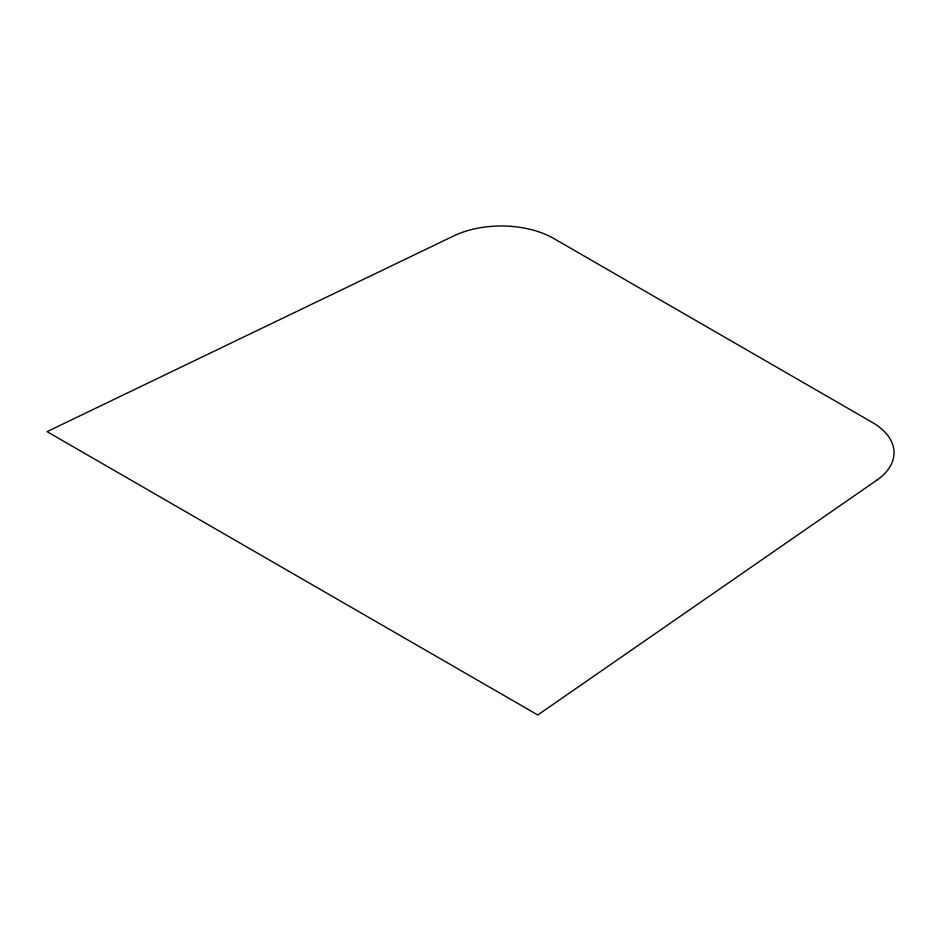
<?xml version="1.0" encoding="UTF-8"?>
<svg xmlns="http://www.w3.org/2000/svg" width="941" height="941" viewBox="0 0 941 941"><rect width="100%" height="100%" fill="white"/><g stroke="black" fill="none" stroke-linecap="round" stroke-linejoin="round"><path stroke-width="1.41" d="M876.789 480.204L537.793 714.972L47.05 431.648L453.691 235.932A74.363 42.933 0 0 1 553.884 238.555L872.248 422.356A74.363 42.933 0 0 1 876.789 480.204"/></g></svg>
